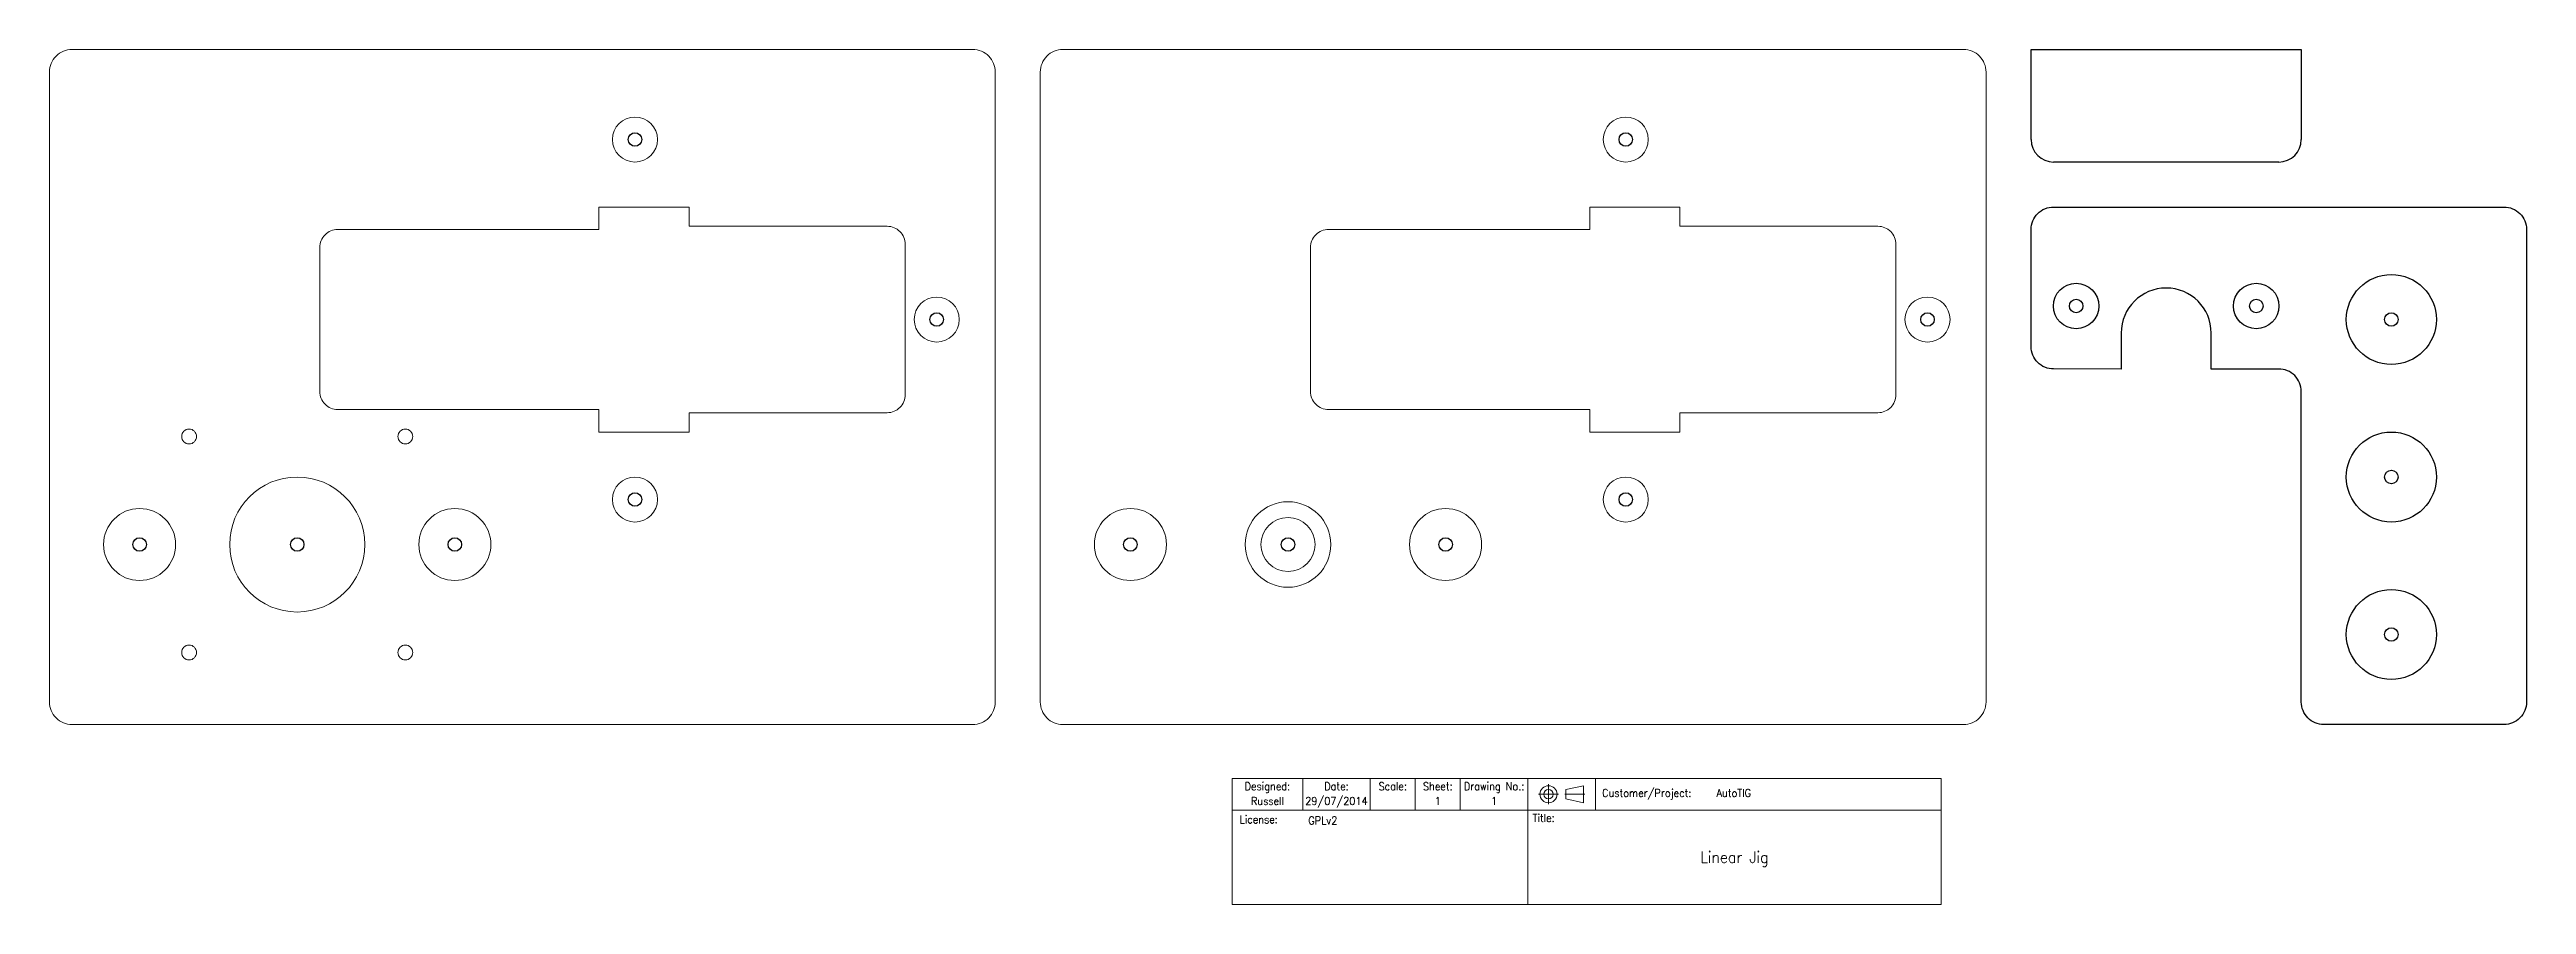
# Model space of a CAD drawing. Header units: millimetres. Extents: x 0 to 550, y -30 to 160.
import ezdxf
from ezdxf.enums import TextEntityAlignment as Align

# ---------------------------------------------------------------- set-up
doc = ezdxf.new("R2010")
doc.units = ezdxf.units.MM
doc.linetypes.add('DASHDOT2', pattern=[12, 6, -2.95, 0.1, -2.95])
doc.layers.get('0').update_dxf_attribs({"color": 178, "lineweight": 25, "true_color": 0x000000})
for name, color, linetype, lineweight, true_color in [('9.1 Drawing sheet', 9, 'Continuous', 9, 0xc0c0c0), ('Carriage', 6, 'Continuous', 25, 0xff00ff), ('Pilot Holes', 2, 'Continuous', 25, 0xffff00), ('Rail Support', 5, 'Continuous', 0, 0x0000ff)]:
    doc.layers.add(name, color=color, linetype=linetype, lineweight=lineweight, true_color=true_color)
doc.styles.add('textstyle0', font='Standard')
doc.styles.add('textstyle1', font='Standard')
doc.styles.add('textstyle10', font='Standard')
doc.styles.add('textstyle11', font='Standard')
doc.styles.add('textstyle12', font='Standard')
doc.styles.add('textstyle13', font='Standard')
doc.styles.add('textstyle14', font='Standard')
doc.styles.add('textstyle15', font='Standard')
doc.styles.add('textstyle16', font='Standard')
doc.styles.add('textstyle17', font='Standard')
doc.styles.add('textstyle18', font='Standard')
doc.styles.add('textstyle19', font='Standard')
doc.styles.add('textstyle2', font='Standard')
doc.styles.add('textstyle20', font='Standard')
doc.styles.add('textstyle22', font='Standard')
doc.styles.add('textstyle23', font='Standard')
doc.styles.add('textstyle3', font='Standard')
doc.styles.add('textstyle4', font='Standard')
doc.styles.add('textstyle5', font='Standard')
doc.styles.add('textstyle6', font='Standard')
doc.styles.add('textstyle7', font='Standard')
doc.styles.add('textstyle8', font='Standard')
doc.styles.add('textstyle9', font='Standard')

# ---------------------------------------------------------------- blocks, each defined once
blk = doc.blocks.new('Title block')
at = {"layer": '9.1 Drawing sheet'}
for p, q in [((-157.41, 28), (-157.41, 0)), ((-157.41, 28), (0, 28)), ((-141.74, 21), (-141.74, 28)), ((-126.74, 21), (-126.74, 28)), ((-116.74, 21), (-116.74, 28)), ((-106.74, 21), (-106.74, 28)), ((-91.74, 21), (-91.74, 28)), ((-76.74, 21), (-76.74, 28)), ((0, 0), (0, 28)), ((-157.41, 21), (0, 21)), ((-91.74, 0), (-91.74, 21)), ((-157.41, 0), (0, 0))]:
    blk.add_line(p, q, dxfattribs=at)
at = {"layer": '9.1 Drawing sheet', "color": 9, "linetype": 'DASHDOT2', "lineweight": 5, "true_color": 0xc0c0c0}
for p, q in [((-89.39, 24.5), (-84.94, 24.5)), ((-87.16, 22.28), (-87.16, 26.72)), ((-83.54, 24.5), (-79.09, 24.5))]:
    blk.add_line(p, q, dxfattribs=at)
at = {"layer": '9.1 Drawing sheet', "color": 9, "linetype": 'Continuous', "lineweight": 9, "true_color": 0xc0c0c0}
for p, q in [((-79.35, 26.4), (-83.28, 25.55)), ((-83.28, 25.55), (-83.28, 23.45)), ((-83.28, 23.45), (-79.35, 22.6)), ((-79.35, 26.4), (-79.35, 22.6))]:
    blk.add_line(p, q, dxfattribs=at)
for radius in [1.9, 1.05]:
    blk.add_circle((-87.16, 24.5), radius, dxfattribs=at)
at = {"layer": '9.1 Drawing sheet', "linetype": 'Continuous', "lineweight": 0, "width": 96.5681}
for s, insert, char_height, attachment_point, style in [('Designed:', (-149.57, 27.15), 1.738, 2, 'textstyle11'), ('Date:', (-134.24, 27.15), 1.738, 2, 'textstyle12'), ('Scale:', (-121.74, 27.15), 1.738, 2, 'textstyle13'), ('Sheet:', (-111.74, 27.15), 1.738, 2, 'textstyle0'), ('Drawing No.:', (-99.24, 27.15), 1.7382, 2, 'textstyle10'), ('Customer/Project:', (-75.25, 24.5), 1.7382, 4, 'textstyle8'), ('License:', (-151.5, 19.77), 1.738, 2, 'textstyle14'), ('Title:', (-88.23, 20.11), 1.738, 2, 'textstyle9')]:
    blk.add_mtext(s, dxfattribs=dict(at, insert=insert, char_height=char_height, attachment_point=attachment_point, style=style))
at = {"layer": '9.1 Drawing sheet', "linetype": 'Continuous', "lineweight": 0}
for tag, height, style, p in [('5. Designed', 1.74, 'textstyle7', (-149.57, 23)), ('4. Drawing Date', 1.74, 'textstyle6', (-134.24, 23)), ('6. Scale', 1.74, 'textstyle5', (-121.74, 23)), ('7. Sheet', 1.74, 'textstyle4', (-111.74, 23)), ('3. Drawing No.', 1.74, 'textstyle3', (-99.24, 23)), ('8. License', 1.74, 'textstyle15', (-137.26, 18.67)), ('2. Title', 2.54, 'textstyle1', (-45.87, 10.5))]:
    blk.add_attdef(tag, text='', height=height, dxfattribs=dict(at, style=style)).set_placement(p, align=Align.MIDDLE_CENTER)
at = {"layer": '9.1 Drawing sheet', "linetype": 'Continuous', "lineweight": 0, "style": 'textstyle2'}
blk.add_attdef('1. Customer/Project', text='', height=1.74, dxfattribs=at).set_placement((-49.84, 24.79), align=Align.MIDDLE_LEFT)
blk = doc.blocks.new('Motor')
at = {"layer": 'Rail Support'}
for centre, radius in [((-24, 24), 1.65), ((24, 24), 1.65), ((0, 0), 15), ((-24, -24), 1.65), ((24, -24), 1.65)]:
    blk.add_circle(centre, radius, dxfattribs=at)
blk = doc.blocks.new('Rail Stepper End')
at = {"layer": 'Pilot Holes'}
for centre in [(0, 50), (0, 15), (0, -20), (10, -60), (90, -60), (50, -127)]:
    blk.add_circle(centre, 1.5, dxfattribs=at)
at = {"layer": 'Rail Support'}
for points in [[(-35, 70), (105, 70, -0.414214), (110, 65), (110, -135, -0.414214), (105, -140), (-35, -140, -0.414214), (-40, -135), (-40, 65, -0.414214), (-35, 70)], [(25, -72), (25, -52), (30, -52), (30, -52), (30, 6, -0.414214), (34, 10), (66, 10, -0.414214), (70, 6), (70, -52), (70, -52), (75, -52), (75, -72), (70.71, -72), (70.71, -116, -0.414214), (66.71, -120), (33.29, -120, -0.414214), (29.29, -116), (29.29, -72), (25, -72)]]:
    blk.add_lwpolyline(points, format="xyb", dxfattribs=at)
for centre, radius in [((0, 50), 8), ((0, -20), 8), ((10, -60), 5), ((90, -60), 5), ((50, -127), 5)]:
    blk.add_circle(centre, radius, dxfattribs=at)
blk.add_blockref('Motor', (0, 15), dxfattribs=at)
blk = doc.blocks.new('Rail End')
at = {"layer": 'Pilot Holes'}
for centre in [(0, 0), (0, -35), (0, -70), (10, -110), (90, -110), (50, -177)]:
    blk.add_circle(centre, 1.5, dxfattribs=at)
at = {"layer": 'Rail Support'}
for points in [[(-35, 20), (105, 20, -0.414214), (110, 15), (110, -185, -0.414214), (105, -190), (-35, -190, -0.414214), (-40, -185), (-40, 15, -0.414214), (-35, 20)], [(25, -122), (25, -102), (30, -102), (30, -102), (30, -44, -0.414214), (34, -40), (66, -40, -0.414214), (70, -44), (70, -102), (70, -102), (75, -102), (75, -122), (70.71, -122), (70.71, -166, -0.414214), (66.71, -170), (33.29, -170, -0.414214), (29.29, -166), (29.29, -122), (25, -122)]]:
    blk.add_lwpolyline(points, format="xyb", dxfattribs=at)
for centre, radius in [((0, 0), 8), ((0, -35), 9.5), ((0, -35), 6), ((0, -70), 8), ((10, -110), 5), ((90, -110), 5), ((50, -177), 5)]:
    blk.add_circle(centre, radius, dxfattribs=at)
blk = doc.blocks.new('Carriage')
at = {"layer": 'Carriage'}
blk.add_lwpolyline([(15, 70, -0.414214), (20, 65), (20, -4, 0.414214), (25, -9), (40, -9), (40, -17, 1), (60, -17), (60, -9), (75, -9, -0.414214), (80, -14), (80, -40, -0.414214), (75, -45), (-25, -45, -0.414214), (-30, -40), (-30, 65, -0.414214), (-25, 70), (15, 70)], format="xyb", dxfattribs=at)
for centre, radius in [((0, 50), 10), ((0, 15), 10), ((0, -20), 10), ((30, -23), 5.05), ((70, -23), 5.05)]:
    blk.add_circle(centre, radius, dxfattribs=at)
at = {"layer": 'Pilot Holes'}
for centre in [(0, 50), (0, 15), (0, -20), (30, -23), (70, -23)]:
    blk.add_circle(centre, 1.5, dxfattribs=at)
blk = doc.blocks.new('Carriage clamp')
at = {"layer": 'Carriage'}
for p, q in [((0, 0), (60, 0)), ((0, -20), (0, 0)), ((60, 0), (60, -20)), ((55, -25), (5, -25))]:
    blk.add_line(p, q, dxfattribs=at)
for centre, start, end in [((5, -20), 180, 270), ((55, -20), 270, 0)]:
    blk.add_arc(centre, 5, start, end, dxfattribs=at)

msp = doc.modelspace()

# ---------------------------------------------------------------- block references
msp.add_blockref('Carriage clamp', (440, 160))
at = {"layer": '9.1 Drawing sheet'}
ref = msp.add_blockref('Title block', (420, -30), dxfattribs=at)
ref.add_attrib('2. Title', 'Linear Jig', dxfattribs={"linetype": 'Continuous', "lineweight": 0, "height": 2.54, "style": 'textstyle16'}).set_placement((374.13, -19.5), align=Align.MIDDLE_CENTER)
ref.add_attrib('1. Customer/Project', 'AutoTIG', dxfattribs={"linetype": 'Continuous', "lineweight": 0, "height": 1.738, "style": 'textstyle17'}).set_placement((370.16, -5.21), align=Align.MIDDLE_LEFT)
ref.add_attrib('8. License', 'GPLv2', dxfattribs={"lineweight": 0, "height": 1.738, "style": 'textstyle18'}).set_placement((282.74, -11.33), align=Align.MIDDLE_CENTER)
ref.add_attrib('3. Drawing No.', '1', dxfattribs={"linetype": 'Continuous', "lineweight": 0, "height": 1.74, "style": 'textstyle19'}).set_placement((320.76, -7), align=Align.MIDDLE_CENTER)
ref.add_attrib('7. Sheet', '1', dxfattribs={"linetype": 'Continuous', "lineweight": 0, "height": 1.74, "style": 'textstyle20'}).set_placement((308.26, -7), align=Align.MIDDLE_CENTER)
ref.add_attrib('4. Drawing Date', '29/07/2014', dxfattribs={"linetype": 'Continuous', "lineweight": 0, "height": 1.738, "style": 'textstyle22'}).set_placement((285.76, -7), align=Align.MIDDLE_CENTER)
ref.add_attrib('5. Designed', 'Russell', dxfattribs={"linetype": 'Continuous', "lineweight": 0, "height": 1.738, "style": 'textstyle23'}).set_placement((270.43, -7), align=Align.MIDDLE_CENTER)
at = {"layer": 'Carriage', "rotation": 180}
msp.add_blockref('Carriage', (520, 80), dxfattribs=at)
at = {"layer": 'Rail Support', "rotation": 90}
for name, p in [('Rail Stepper End', (70, 50)), ('Rail End', (240, 50))]:
    msp.add_blockref(name, p, dxfattribs=at)

doc.saveas('drawing.dxf')
